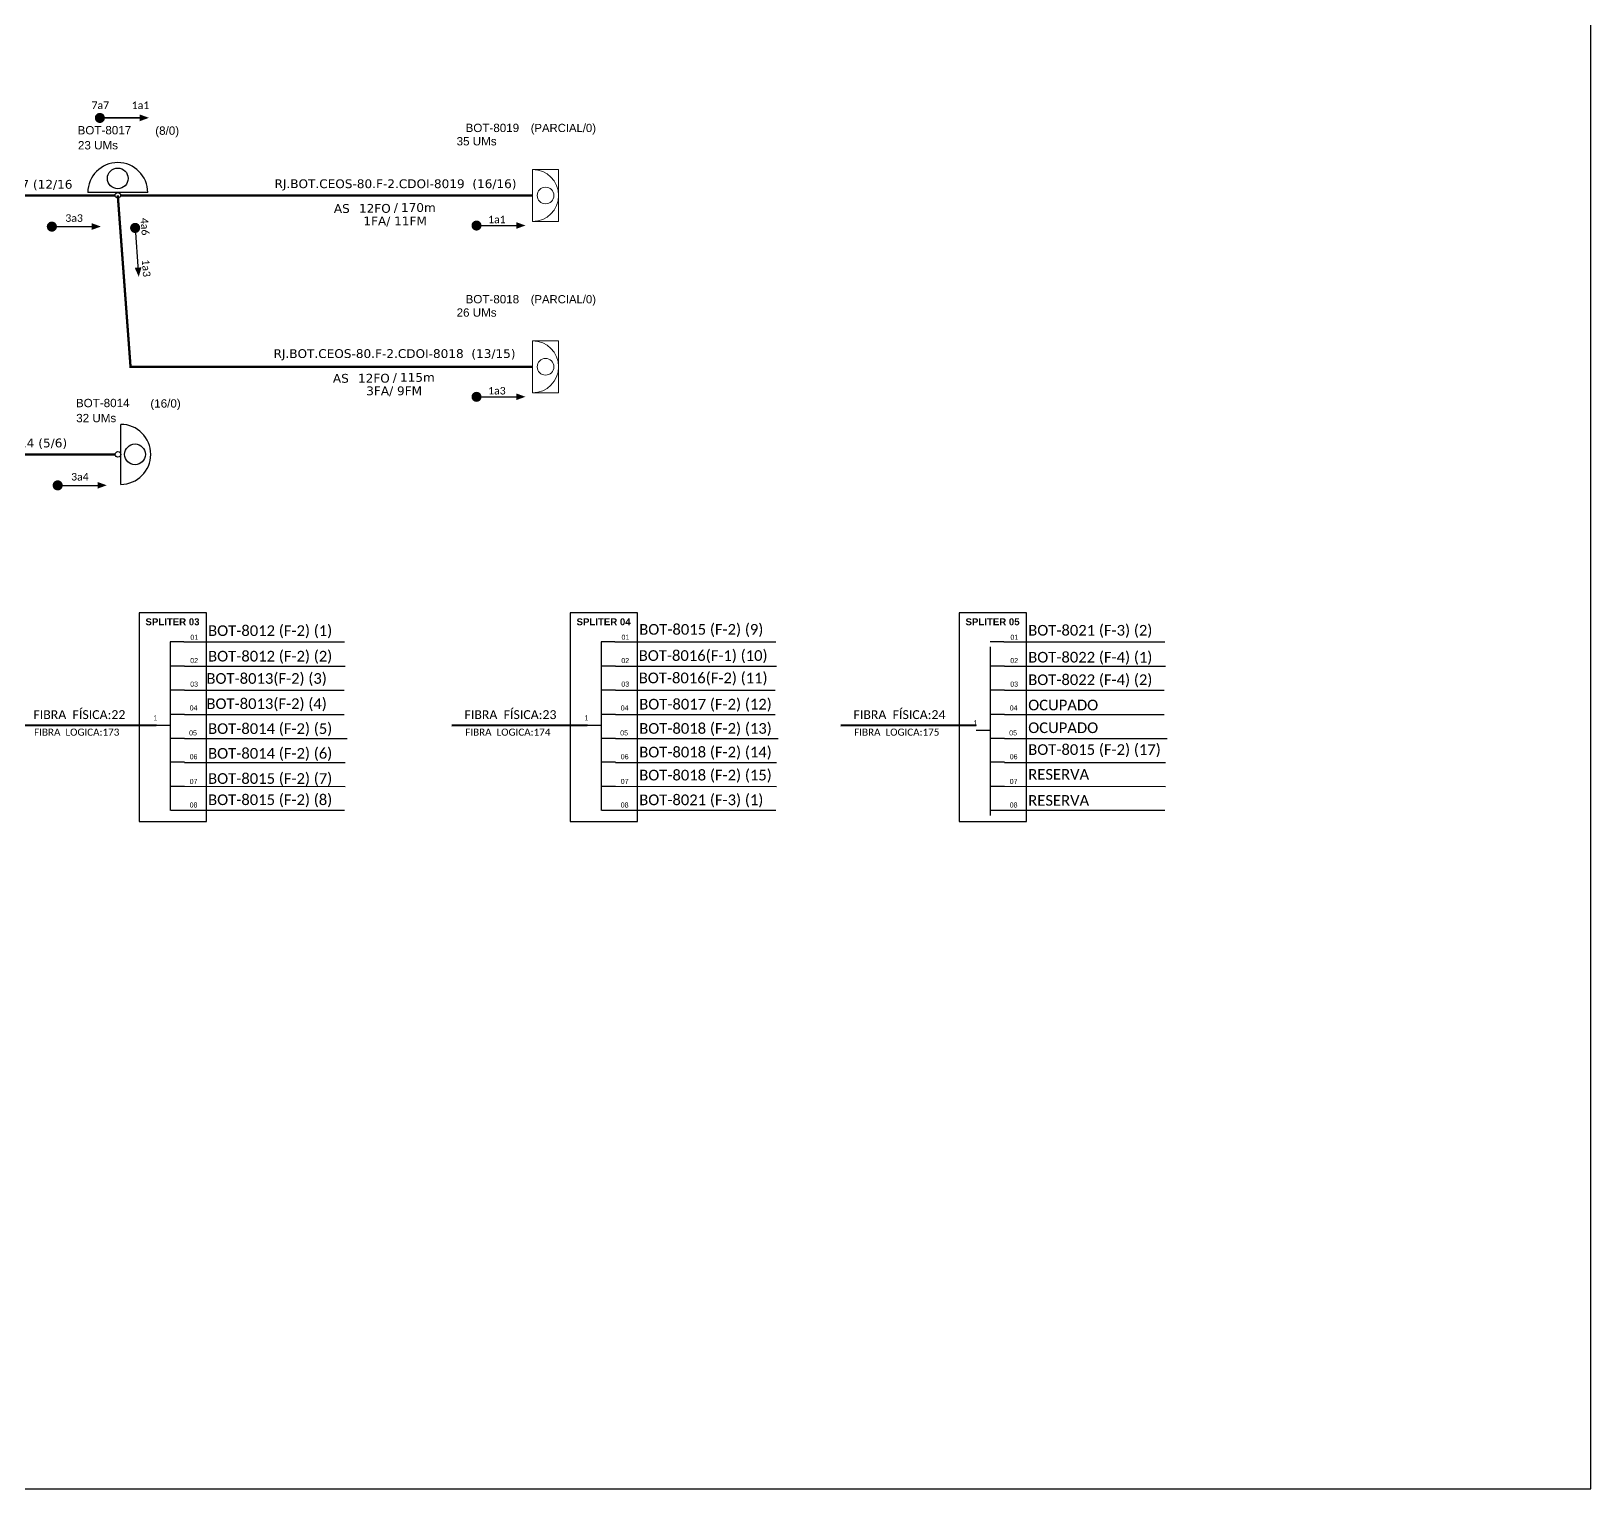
# Model space of a CAD drawing. Header units: metres. Extents: x -1477 to -636, y -54 to 540.
# Drawn here: x -953.9 to -636, y -54 to 243 of the extents above; entities that cross this region are included whole.
import ezdxf
from ezdxf.enums import TextEntityAlignment as Align

# ---------------------------------------------------------------- set-up
doc = ezdxf.new("R2010")
doc.units = ezdxf.units.M
for name, color, linetype, lineweight in [("20.0-LEGENDA DOS CDO'S", 1, 'Continuous', 0), ('20.1-CDO_INTERIOR', 1, 'Continuous', 0), ('20.2-CDO_POSTE', 1, 'Continuous', 5), ('40.1-ETIQUETAS', 1, 'Continuous', 20)]:
    doc.layers.add(name, color=color, linetype=linetype, lineweight=lineweight)
for name, color, linetype in [('CAP a instalar', 1, 'FENCELINE1'), ('CD a instalar', 1, 'Continuous'), ('SETA', 7, 'Continuous'), ('texto', 255, 'Continuous'), ('UNIFILAR', 7, 'Continuous')]:
    doc.layers.add(name, color=color, linetype=linetype)
doc.styles.add('ARIAL', font='arial.ttf')
doc.styles.add('siredit', font='verdana.ttf')
doc.styles.get("Standard").update_dxf_attribs({"font": 'arial.ttf'})
doc.linetypes.add('FENCELINE1', pattern='A,0.25,-0.1,[133,ltypeshp.shx,S=0.1,R=0,X=-0.1,Y=0],-0.1,1', length=1.45)

# ---------------------------------------------------------------- blocks, each defined once
blk = doc.blocks.new('ETIQUETA_RS5F')
at = {"layer": '40.1-ETIQUETAS', "color": 0, "style": 'siredit'}
blk.add_text('/', height=1.5, dxfattribs=at).set_placement((1.58, -1.95), align=Align.MIDDLE_RIGHT)
for tag, p in [('ETIQUETA_R_SECUNDARIA', (1.21, 2.1)), ('ETIQUETA_R_PRIMARIA', (1.21, 4.1)), ('F_ATIVAS/F_MORTAS', (1.14, -4.24))]:
    blk.add_attdef(tag, text='', height=1.5, dxfattribs=at).set_placement(p, align=Align.MIDDLE_CENTER)
for tag, p in [('TIPO_CABO', (-6.58, -2.12)), ('CAP_CABO', (0.4, -2.09))]:
    blk.add_attdef(tag, text='', height=1.5, dxfattribs=at).set_placement(p, align=Align.MIDDLE_RIGHT)
blk.add_attdef('METROS', text='', height=1.5, dxfattribs=at).set_placement((2.14, -1.95), align=Align.MIDDLE_LEFT)
for tag, p in [('FUSÃO_1', (0.85, -8.39)), ('FUSÃO_2', (0.85, -10.6)), ('FUSÃO_3', (0.85, -12.93)), ('FUSÃO_4', (0.85, -15.14)), ('FUSÃO_5', (0.85, -17.16))]:
    blk.add_attdef(tag, text='', height=1.5, dxfattribs=at).set_placement(p, align=Align.CENTER)
blk = doc.blocks.new('CDOI_INT')
at = {"layer": '20.1-CDO_INTERIOR', "color": 0, "lineweight": 18}
blk.add_lwpolyline([(4.25, -4.25), (4.25, 4.25), (0, 4.25), (0, -4.25)], close=True, dxfattribs=at)
blk.add_circle((2.12, 0), 1.36, dxfattribs=at)
blk.add_arc((0, 0), 4.25, 270, 90, dxfattribs=at)
at = {"layer": "20.0-LEGENDA DOS CDO'S", "color": 0, "style": 'ARIAL'}
for tag, p in [('CDO_N', (-0.08, 10.38)), ('SPLITER_1', (21.18, 10.38)), ('SURVEY', (-0.08, 8.2)), ('SPLITER_2', (21.19, 8.68)), ('SAP', (-0.08, 6.23)), ('1:XX', (5.94, -2.22)), ('UMS', (5.94, -4.24))]:
    blk.add_attdef(tag, p, '', height=1.36, dxfattribs=at)
blk.add_attdef('FIBRAS_UTILIZADAS', text='', height=1.36, dxfattribs=at).set_placement((15.34, 10.38), align=Align.CENTER)
blk = doc.blocks.new('CDOE-TEXTO PADRÃO')
at = {"layer": "20.0-LEGENDA DOS CDO'S", "color": 0, "style": 'ARIAL'}
for tag, p in [('CDO_N', (0.49, 7.39)), ('SAP', (0.51, 1.67)), ('CORDOALHA', (0.5, 4.33)), ('SPLITER_1', (0.59, -0.91)), ('SPLITER_2', (0.6, -3.55)), ('(XX-XX_F)S', (0.54, -8.29)), ('(XX-XX_L)S', (0.55, -10.83)), ('UMS', (0.55, -13.15))]:
    blk.add_attdef(tag, p, '', height=1.7, rotation=0.118, dxfattribs=at)
blk.add_attdef('FIBRAS_UTILIZADAS', text='', height=1.7, rotation=0.118, dxfattribs=at).set_placement((19.77, 7.43), align=Align.CENTER)

msp = doc.modelspace()

# ---------------------------------------------------------------- linework, layer by layer
at = {"color": 7}
for p, q in [((-930.12, 210.06), (-942.33, 210.06)), ((-935.61, 150.62), (-935.61, 162.83))]:
    msp.add_line(p, q, dxfattribs=at)
for points in [[(-1477.01, -54.05), (-636.01, -54.05), (-636.01, 539.95), (-1477.01, 539.95)], [(-931.85, 81.95), (-918.17, 81.95), (-918.17, 124.45), (-931.85, 124.45)], [(-843.99, 81.95), (-830.31, 81.95), (-830.31, 124.45), (-843.99, 124.45)], [(-764.72, 81.95), (-751.04, 81.95), (-751.04, 124.45), (-764.72, 124.45)]]:
    msp.add_lwpolyline(points, close=True, dxfattribs=at)
for points, const_width in [([(-940.38, 225.28, 1), (-939.36, 225.28, 1)], 1.03), ([(-950.17, 203.13, 1), (-949.14, 203.13, 1)], 1.03), ([(-932.72, 203.38, 1), (-932.64, 202.36, 1)], 1.03), ([(-863.62, 203.35, 1), (-862.6, 203.35, 1)], 1.02), ([(-863.62, 168.45, 1), (-862.6, 168.45, 1)], 1.02), ([(-948.98, 150.41, 1), (-947.96, 150.41, 1)], 1.03)]:
    msp.add_lwpolyline(points, format="xyb", close=True, dxfattribs=dict(const_width=const_width))
msp.add_lwpolyline([(-764.72, 124.45), (-764.72, 81.95)])
for centre, radius in [((-936.22, 212.96), 2.11), ((-936.22, 209.5), 0.565), ((-936.18, 156.72), 0.565), ((-932.71, 156.73), 2.11)]:
    msp.add_circle(centre, radius, dxfattribs=at)
for centre, start, end in [((-936.22, 210.06), 0, 180), ((-935.61, 156.73), 270, 90)]:
    msp.add_arc(centre, 6.11, start, end, dxfattribs=at)
at = {"layer": 'CAP a instalar', "color": 7, "linetype": 'FENCELINE1', "ltscale": 5, "const_width": 0.479}
for points in [[(-1006.56, 209.47), (-936.78, 209.45)], [(-1006.56, 156.7), (-936.79, 156.72)]]:
    msp.add_lwpolyline(points, dxfattribs=at)
at = {"layer": 'CD a instalar', "color": 8, "linetype": 'FENCELINE1', "ltscale": 5, "const_width": 0.479}
for points in [[(-851.68, 174.57), (-933.62, 174.57), (-936.22, 209.5)], [(-851.67, 209.47), (-935.66, 209.47)]]:
    msp.add_lwpolyline(points, dxfattribs=at)
at = {"layer": 'SETA'}
for points in [[(-939.87, 225.28), (-931.05, 225.28)], [(-931.05, 225.28), (-939.87, 225.28)], [(-939.87, 225.28), (-931.05, 225.28)], [(-949.66, 203.13), (-940.83, 203.13)], [(-932.68, 202.87), (-932.04, 194.07)], [(-863.11, 203.35), (-854.3, 203.35)], [(-863.11, 168.45), (-854.3, 168.45)], [(-948.47, 150.41), (-939.65, 150.41)]]:
    msp.add_lwpolyline(points, dxfattribs=at)
for points in [[(-931.75, 225.98), (-929.87, 225.3), (-931.75, 224.61)], [(-931.75, 225.98), (-929.87, 225.3), (-931.75, 224.61)], [(-941.54, 203.83), (-939.66, 203.15), (-941.54, 202.46)], [(-855.01, 204.04), (-853.13, 203.36), (-855.01, 202.68)], [(-931.4, 194.83), (-931.94, 192.9), (-932.76, 194.73)], [(-855.01, 169.14), (-853.13, 168.46), (-855.01, 167.78)], [(-940.35, 151.11), (-938.47, 150.42), (-940.35, 149.74)]]:
    msp.add_solid(points, dxfattribs=at)
at = {"layer": 'UNIFILAR', "color": 7, "linetype": 'Continuous'}
for p, q in [((-925.54, 118.55), (-925.54, 84.15)), ((-922.76, 118.55), (-925.54, 118.55)), ((-837.68, 118.55), (-837.68, 84.15)), ((-834.9, 118.55), (-837.68, 118.55)), ((-755.62, 118.55), (-758.41, 118.55)), ((-758.41, 117.53), (-758.41, 83.13)), ((-922.61, 113.57), (-925.4, 113.57)), ((-834.76, 113.57), (-837.54, 113.57)), ((-755.48, 113.57), (-758.27, 113.57)), ((-922.61, 108.67), (-925.4, 108.67)), ((-834.76, 108.67), (-837.54, 108.67)), ((-755.48, 108.67), (-758.27, 108.67)), ((-922.61, 103.74), (-925.4, 103.74)), ((-834.76, 103.74), (-837.54, 103.74)), ((-755.48, 103.74), (-758.27, 103.74)), ((-928.43, 101.58), (-925.55, 101.58)), ((-922.61, 98.86), (-925.4, 98.86)), ((-840.57, 101.58), (-837.69, 101.58)), ((-834.76, 98.86), (-837.54, 98.86)), ((-761.3, 100.56), (-758.42, 100.56)), ((-755.48, 98.86), (-758.27, 98.86)), ((-922.61, 93.98), (-925.4, 93.98)), ((-834.76, 93.98), (-837.54, 93.98)), ((-755.48, 93.98), (-758.27, 93.98)), ((-922.61, 89.08), (-925.4, 89.08)), ((-834.76, 89.08), (-837.54, 89.08)), ((-755.48, 89.08), (-758.27, 89.08)), ((-922.61, 84.18), (-925.4, 84.18)), ((-834.76, 84.18), (-837.54, 84.18)), ((-755.48, 84.18), (-758.27, 84.18))]:
    msp.add_line(p, q, dxfattribs=at)
at = {"layer": 'UNIFILAR', "color": 10, "linetype": 'Continuous'}
for p, q in [((-922.76, 118.55), (-889.99, 118.54)), ((-834.9, 118.55), (-802.13, 118.54)), ((-755.62, 118.55), (-722.86, 118.54)), ((-922.61, 113.57), (-889.85, 113.56)), ((-834.76, 113.57), (-801.99, 113.56)), ((-755.48, 113.57), (-722.72, 113.56)), ((-922.61, 108.68), (-890.09, 108.67)), ((-834.76, 108.68), (-802.23, 108.67)), ((-755.48, 108.68), (-722.96, 108.67)), ((-922.61, 103.75), (-890.09, 103.75)), ((-834.76, 103.75), (-802.23, 103.75)), ((-755.48, 103.75), (-722.96, 103.75)), ((-922.61, 98.86), (-889.48, 98.86)), ((-834.76, 98.86), (-801.62, 98.86)), ((-755.48, 98.86), (-722.34, 98.86)), ((-922.62, 93.96), (-889.85, 93.95)), ((-834.76, 93.96), (-801.99, 93.95)), ((-755.48, 93.96), (-722.72, 93.95)), ((-922.61, 89.09), (-889.85, 89.08)), ((-834.76, 89.09), (-801.99, 89.08)), ((-755.48, 89.09), (-722.72, 89.08)), ((-922.61, 84.2), (-889.99, 84.2)), ((-834.76, 84.2), (-802.13, 84.2)), ((-755.48, 84.2), (-722.86, 84.2))]:
    msp.add_line(p, q, dxfattribs=at)
at = {"layer": 'UNIFILAR', "color": 1, "linetype": 'Continuous', "lineweight": 60}
for p, q in [((-928.43, 101.58), (-955.98, 101.49)), ((-840.57, 101.58), (-868.12, 101.49)), ((-761.3, 101.58), (-788.85, 101.49))]:
    msp.add_line(p, q, dxfattribs=at)

# ---------------------------------------------------------------- block references
at = {"layer": '20.2-CDO_POSTE', "color": 7}
ref = msp.add_blockref('CDOE-TEXTO PADRÃO', (-937.13, 210.56), dxfattribs=dict(at, xscale=0.9976919069366454, yscale=0.9976919069366454, zscale=0.9976919069366454))
ref.add_attrib('CDO_N', 'BOT-8017', (-944.41, 221.92), dxfattribs={"layer": "20.0-LEGENDA DOS CDO'S", "color": 0, "height": 1.696, "rotation": 0.118, "style": 'ARIAL'})
ref.add_attrib('CORDOALHA', '23 UMs', (-944.34, 218.86), dxfattribs={"layer": '20.1-CDO_INTERIOR', "color": 0, "height": 1.696, "rotation": 0.118, "style": 'ARIAL'})
ref.add_attrib('FIBRAS_UTILIZADAS', '       (8/0)', dxfattribs={"layer": "20.0-LEGENDA DOS CDO'S", "color": 0, "height": 1.6959, "rotation": 0.118, "style": 'ARIAL'}).set_placement((-928.45, 221.84), align=Align.CENTER)
ref = msp.add_blockref('CDOE-TEXTO PADRÃO', (-937.47, 154.97), dxfattribs=dict(at, xscale=0.9976919069366454, yscale=0.9976919069366454, zscale=0.9976919069366454))
ref.add_attrib('CDO_N', 'BOT-8014', (-944.75, 166.33), dxfattribs={"layer": "20.0-LEGENDA DOS CDO'S", "color": 0, "height": 1.696, "rotation": 0.118, "style": 'ARIAL'})
ref.add_attrib('CORDOALHA', '32 UMs', (-944.69, 163.27), dxfattribs={"layer": '20.1-CDO_INTERIOR', "color": 0, "height": 1.696, "rotation": 0.118, "style": 'ARIAL'})
ref.add_attrib('FIBRAS_UTILIZADAS', '       (16/0)', dxfattribs={"layer": "20.0-LEGENDA DOS CDO'S", "color": 0, "height": 1.6959, "rotation": 0.118, "style": 'ARIAL'}).set_placement((-928.79, 166.25), align=Align.CENTER)
at = {"layer": '40.1-ETIQUETAS', "color": 7}
ref = msp.add_blockref('ETIQUETA_RS5F', (-971.12, 209.23), dxfattribs=dict(at, xscale=1.197230269402352, yscale=1.197230269402352, zscale=1.197230269402352))
ref.add_attrib('ETIQUETA_R_SECUNDARIA', 'RJ.BOT.CEOS-80.F-2.CDOE-8017 (12/16', dxfattribs={"color": 0, "height": 1.7958, "style": 'siredit'}).set_placement((-969.7, 211.75), align=Align.MIDDLE_CENTER)
ref.add_attrib('TIPO_CABO', 'AS', dxfattribs={"color": 0, "height": 1.796, "style": 'siredit'}).set_placement((-979.04, 206.7), align=Align.MIDDLE_RIGHT)
ref.add_attrib('CAP_CABO', '12FO', dxfattribs={"color": 0, "height": 1.796, "style": 'siredit'}).set_placement((-970.68, 206.72), align=Align.MIDDLE_RIGHT)
ref.add_attrib('METROS', '35m', dxfattribs={"color": 0, "height": 1.796, "style": 'siredit'}).set_placement((-968.59, 206.89), align=Align.MIDDLE_LEFT)
ref.add_attrib('F_ATIVAS/F_MORTAS', '5FA/7FM', dxfattribs={"color": 0, "height": 1.796, "style": 'siredit'}).set_placement((-972.2, 204.15), align=Align.MIDDLE_CENTER)
ref = msp.add_blockref('ETIQUETA_RS5F', (-971.12, 156.53), dxfattribs=dict(at, xscale=1.197230269402352, yscale=1.197230269402352, zscale=1.197230269402352))
ref.add_attrib('ETIQUETA_R_SECUNDARIA', 'RJ.BOT.CEOS-80.F-2.CDOE-8014 (5/6)', dxfattribs={"color": 0, "height": 1.7958, "style": 'siredit'}).set_placement((-969.7, 159.05), align=Align.MIDDLE_CENTER)
ref.add_attrib('TIPO_CABO', 'AS', dxfattribs={"color": 0, "height": 1.796, "style": 'siredit'}).set_placement((-979.04, 154), align=Align.MIDDLE_RIGHT)
ref.add_attrib('CAP_CABO', '12FO', dxfattribs={"color": 0, "height": 1.796, "style": 'siredit'}).set_placement((-970.68, 154.03), align=Align.MIDDLE_RIGHT)
ref.add_attrib('METROS', '50m', dxfattribs={"color": 0, "height": 1.796, "style": 'siredit'}).set_placement((-968.59, 154.19), align=Align.MIDDLE_LEFT)
ref.add_attrib('F_ATIVAS/F_MORTAS', '2FA/10FM', dxfattribs={"color": 0, "height": 1.796, "style": 'siredit'}).set_placement((-972.2, 151.45), align=Align.MIDDLE_CENTER)
at = {"layer": 'CD a instalar', "color": 8, "linetype": 'FENCELINE1', "ltscale": 5}
ref = msp.add_blockref('CDOI_INT', (-851.68, 209.47), dxfattribs=dict(at, xscale=1.245463422985433, yscale=1.245463422985433, zscale=1.245463422985433))
ref.add_attrib('CDO_N', 'BOT-8019    ', dxfattribs={"layer": "20.0-LEGENDA DOS CDO'S", "color": 0, "height": 1.6942, "style": 'ARIAL'}).set_placement((-851.79, 222.4), align=Align.RIGHT)
ref.add_attrib('FIBRAS_UTILIZADAS', '        (PARCIAL/0)', dxfattribs={"layer": "20.0-LEGENDA DOS CDO'S", "color": 0, "height": 1.6707, "style": 'ARIAL', "width": 0.986168}).set_placement((-838.76, 222.4), align=Align.RIGHT)
ref.add_attrib('SURVEY', '               35 UMs           ', dxfattribs={"layer": "20.0-LEGENDA DOS CDO'S", "color": 0, "height": 1.6942, "style": 'ARIAL'}).set_placement((-851.78, 219.68), align=Align.RIGHT)
at = {"layer": 'CD a instalar', "color": 252, "linetype": 'FENCELINE1', "ltscale": 5}
ref = msp.add_blockref('ETIQUETA_RS5F', (-881.03, 209.35), dxfattribs=dict(at, xscale=1.195235386995762, yscale=1.195235386995762, zscale=1.195235386995762))
ref.add_attrib('ETIQUETA_R_SECUNDARIA', 'RJ.BOT.CEOS-80.F-2.CDOI-8019  (16/16)', dxfattribs={"layer": '40.1-ETIQUETAS', "color": 0, "height": 1.7929, "style": 'siredit'}).set_placement((-879.62, 211.87), align=Align.MIDDLE_CENTER)
ref.add_attrib('TIPO_CABO', 'AS', dxfattribs={"layer": '40.1-ETIQUETAS', "color": 0, "height": 1.793, "style": 'siredit'}).set_placement((-888.94, 206.83), align=Align.MIDDLE_RIGHT)
ref.add_attrib('CAP_CABO', '12FO', dxfattribs={"layer": '40.1-ETIQUETAS', "color": 0, "height": 1.793, "style": 'siredit'}).set_placement((-880.59, 206.85), align=Align.MIDDLE_RIGHT)
ref.add_attrib('METROS', '170m', dxfattribs={"layer": '40.1-ETIQUETAS', "color": 0, "height": 1.793, "style": 'siredit'}).set_placement((-878.51, 207.02), align=Align.MIDDLE_LEFT)
ref.add_attrib('F_ATIVAS/F_MORTAS', '1FA/ 11FM', dxfattribs={"layer": '40.1-ETIQUETAS', "color": 0, "height": 1.793, "style": 'siredit'}).set_placement((-879.7, 204.28), align=Align.MIDDLE_CENTER)
at = {"layer": 'CD a instalar', "color": 8, "linetype": 'FENCELINE1', "ltscale": 5}
ref = msp.add_blockref('CDOI_INT', (-851.68, 174.57), dxfattribs=dict(at, xscale=1.245463422985433, yscale=1.245463422985433, zscale=1.245463422985433))
ref.add_attrib('CDO_N', 'BOT-8018    ', dxfattribs={"layer": "20.0-LEGENDA DOS CDO'S", "color": 0, "height": 1.6942, "style": 'ARIAL'}).set_placement((-851.79, 187.5), align=Align.RIGHT)
ref.add_attrib('FIBRAS_UTILIZADAS', '        (PARCIAL/0)', dxfattribs={"layer": "20.0-LEGENDA DOS CDO'S", "color": 0, "height": 1.6707, "style": 'ARIAL', "width": 0.986168}).set_placement((-838.76, 187.5), align=Align.RIGHT)
ref.add_attrib('SURVEY', '               26 UMs           ', dxfattribs={"layer": "20.0-LEGENDA DOS CDO'S", "color": 0, "height": 1.6942, "style": 'ARIAL'}).set_placement((-851.78, 184.78), align=Align.RIGHT)
at = {"layer": 'CD a instalar', "color": 252, "linetype": 'FENCELINE1', "ltscale": 5}
ref = msp.add_blockref('ETIQUETA_RS5F', (-881.23, 174.74), dxfattribs=dict(at, xscale=1.195235386995762, yscale=1.195235386995762, zscale=1.195235386995762))
ref.add_attrib('ETIQUETA_R_SECUNDARIA', 'RJ.BOT.CEOS-80.F-2.CDOI-8018  (13/15)', dxfattribs={"layer": '40.1-ETIQUETAS', "color": 0, "height": 1.7929, "style": 'siredit'}).set_placement((-879.82, 177.26), align=Align.MIDDLE_CENTER)
ref.add_attrib('TIPO_CABO', 'AS', dxfattribs={"layer": '40.1-ETIQUETAS', "color": 0, "height": 1.793, "style": 'siredit'}).set_placement((-889.14, 172.22), align=Align.MIDDLE_RIGHT)
ref.add_attrib('CAP_CABO', '12FO', dxfattribs={"layer": '40.1-ETIQUETAS', "color": 0, "height": 1.793, "style": 'siredit'}).set_placement((-880.79, 172.24), align=Align.MIDDLE_RIGHT)
ref.add_attrib('METROS', '115m', dxfattribs={"layer": '40.1-ETIQUETAS', "color": 0, "height": 1.793, "style": 'siredit'}).set_placement((-878.71, 172.41), align=Align.MIDDLE_LEFT)
ref.add_attrib('F_ATIVAS/F_MORTAS', '3FA/ 9FM', dxfattribs={"layer": '40.1-ETIQUETAS', "color": 0, "height": 1.793, "style": 'siredit'}).set_placement((-879.9, 169.67), align=Align.MIDDLE_CENTER)

# ---------------------------------------------------------------- texts
at = {"char_height": 1.5371, "width": 25.9857, "attachment_point": 5}
for s, insert in [('{\\fCalibri|b0|i0|c0|p34;\\C7;1a1}', (-858.96, 204.59)), ('{\\fCalibri|b0|i0|c0|p34;\\C7;1a3}', (-858.96, 169.69))]:
    msp.add_mtext(s, dxfattribs=dict(at, insert=insert))
at = {"layer": 'texto'}
for s, insert, char_height, width, attachment_point in [('{\\fCalibri|b0|i0|c0|p34;\\C7;7a7}', (-939.77, 227.85), 1.5396, 26.0291, 5), ('{\\fCalibri|b0|i0|c0|p34;\\C7;1a1}', (-931.59, 227.85), 1.5396, 26.0291, 5), ('{\\fCalibri|b0|i0|c0|p34;\\C7;3a3}', (-945.12, 204.87), 1.5396, 26.0291, 5), ('{\\fCalibri|b0|i0|c0|p34;\\C7;3a4}', (-943.94, 152.15), 1.5396, 26.0291, 5), ('{\\fArial|b1|i0|c0|p34;\\C10;SPLITER 03}', (-925.07, 122.6), 1.406, 13.6858, 5), ('\\pxql;{\\fCalibri|b0|i0|c0|p34;\\C7;BOT-8012 (F-2) (1)}', (-917.81, 121.89), 2.1726, 53.3778, 1), ('{\\fArial|b1|i0|c0|p34;\\C10;SPLITER 04}', (-837.21, 122.6), 1.406, 13.6858, 5), ('\\pxql;\\C1;\\fCalibri|b0|i0|c0|p34;BOT-8015 (F-2) (9)', (-829.95, 122.15), 2.1726, 53.3778, 1), ('{\\fArial|b1|i0|c0|p34;\\C10;SPLITER 05}', (-757.94, 122.6), 1.406, 13.6858, 5), ('\\pxql;{\\fCalibri|b0|i0|c0|p34;\\C7;BOT-8021 (F-3) (2)}', (-750.67, 121.97), 2.1726, 53.3778, 1), ('\\C7;\\fArial|b0|i0|;\\H1.0273588255048;01 ', (-920.62, 119.45), 1.406, 2.8197, 5), ('\\C7;\\fArial|b0|i0|;\\H1.0273588255048;01 ', (-832.76, 119.45), 1.406, 2.8197, 5), ('\\C7;\\fArial|b0|i0|;\\H1.0273588255048;01 ', (-753.49, 119.45), 1.406, 2.8197, 5), ('\\C7;\\fArial|b0|i0|;\\H1.0273588255048;02 ', (-920.66, 114.7), 1.406, 2.9765, 5), ('\\pxql;{\\fCalibri|b0|i0|c0|p34;\\C7;BOT-8012 (F-2) (2)}', (-917.81, 116.69), 2.1726, 53.3778, 1), ('\\C7;\\fArial|b0|i0|;\\H1.0273588255048;02 ', (-832.8, 114.7), 1.406, 2.9765, 5), ('\\C7;\\fCalibri|b0|i0|c0|p34;BOT-8016(F-1) (10)     ', (-830.04, 116.82), 2.1726, 53.3778, 1), ('\\C7;\\fArial|b0|i0|;\\H1.0273588255048;02 ', (-753.53, 114.7), 1.406, 2.9765, 5), ('\\pxql;{\\fCalibri|b0|i0|c0|p34;\\C7;BOT-8022 (F-4) (1)}', (-750.67, 116.48), 2.1726, 53.3778, 1), ('\\C7;\\fCalibri|b0|i0|c0|p34;BOT-8013(F-2) (3)     ', (-918.15, 112.15), 2.1726, 53.3778, 1), ('\\C7;\\fCalibri|b0|i0|c0|p34;BOT-8016(F-2) (11)       ', (-830.04, 112.26), 2.1726, 53.3778, 1), ('\\pxql;{\\fCalibri|b0|i0|c0|p34;\\C7;BOT-8022 (F-4) (2)}', (-750.67, 111.89), 2.1726, 53.3778, 1), ('\\C7;\\fArial|b0|i0|;\\H1.0273588255048;03 ', (-920.66, 109.91), 1.406, 2.7372, 5), ('\\C7;\\fArial|b0|i0|;\\H1.0273588255048;03 ', (-832.8, 109.91), 1.406, 2.7372, 5), ('\\C7;\\fArial|b0|i0|;\\H1.0273588255048;03 ', (-753.53, 109.91), 1.406, 2.7372, 5), ('{\\fCalibri|b0|i0|c0|p34;\\C7;FIBRA  FÍSICA:22}', (-944.05, 103.68), 1.8105, 27.3715, 5), ('\\C7;\\fArial|b0|i0|;\\H1.0273588255048;04 ', (-920.78, 105.05), 1.406, 2.9765, 5), ('\\C7;\\fCalibri|b0|i0|c0|p34;BOT-8013(F-2) (4)       ', (-918.15, 107.01), 2.1726, 53.3778, 1), ('{\\fCalibri|b0|i0|c0|p34;\\C7;FIBRA  FÍSICA:23}', (-856.19, 103.68), 1.8105, 27.3715, 5), ('\\C7;\\fArial|b0|i0|;\\H1.0273588255048;04 ', (-832.92, 105.05), 1.406, 2.9765, 5), ('\\pxql;{\\fCalibri|b0|i0|c0|p34;\\C7;BOT-8017 (F-2) (12)}', (-829.95, 106.91), 2.1726, 53.3778, 1), ('{\\fCalibri|b0|i0|c0|p34;\\C7;FIBRA  FÍSICA:24}', (-776.91, 103.68), 1.8105, 27.3715, 5), ('\\C7;\\fArial|b0|i0|;\\H1.0273588255048;04 ', (-753.65, 105.05), 1.406, 2.9765, 5), ('\\pxql;\\C7;\\fCalibri|b0|i0|c0|p34;OCUPADO\\P', (-750.67, 106.74), 2.1726, 53.3778, 1), ('\\C7;\\fArial|b0|i0|;\\H1.0273588255048;1', (-928.56, 103.03), 1.406, 1.3927, 5), ('\\pxql;{\\fCalibri|b0|i0|c0|p34;\\C7;BOT-8014 (F-2) (5)}', (-917.81, 101.93), 2.1726, 53.3778, 1), ('\\C7;\\fArial|b0|i0|;\\H1.0273588255048;1', (-840.7, 103.03), 1.406, 1.3927, 5), ('\\pxql;{\\fCalibri|b0|i0|c0|p34;\\C7;BOT-8018 (F-2) (13)}', (-829.95, 101.97), 2.1726, 53.3778, 1), ('\\C7;\\fArial|b0|i0|;\\H1.0273588255048;1', (-761.43, 102.01), 1.406, 1.3927, 5), ('\\pxql;\\C7;\\fCalibri|b0|i0|c0|p34;OCUPADO\\P', (-750.67, 102.11), 2.1726, 53.3778, 1), ('{\\fCalibri|b0|i0|c0|p34;\\C7;FIBRA  LOGICA:173}', (-944.59, 100.12), 1.4485, 27.3715, 5), ('\\C7;\\fArial|b0|i0|;\\H1.0273588255048;05 ', (-920.89, 99.97), 1.406, 3.6608, 5), ('{\\fCalibri|b0|i0|c0|p34;\\C7;FIBRA  LOGICA:174}', (-856.73, 100.12), 1.4485, 27.3715, 5), ('\\C7;\\fArial|b0|i0|;\\H1.0273588255048;05 ', (-833.03, 99.97), 1.406, 3.6608, 5), ('{\\fCalibri|b0|i0|c0|p34;\\C7;FIBRA  LOGICA:175}', (-777.46, 100.12), 1.4485, 27.3715, 5), ('\\C7;\\fArial|b0|i0|;\\H1.0273588255048;05 ', (-753.75, 99.97), 1.406, 3.6608, 5), ('\\C7;\\fArial|b0|i0|;\\H1.0273588255048;06 ', (-920.78, 95.11), 1.406, 2.9765, 5), ('\\pxql;{\\fCalibri|b0|i0|c0|p34;\\C7;BOT-8014 (F-2) (6)}', (-917.81, 96.89), 2.1726, 53.3778, 1), ('\\C7;\\fArial|b0|i0|;\\H1.0273588255048;06 ', (-832.92, 95.11), 1.406, 2.9765, 5), ('\\pxql;{\\fCalibri|b0|i0|c0|p34;\\C7;BOT-8018 (F-2) (14)}', (-829.95, 97.15), 2.1726, 53.3778, 1), ('\\C7;\\fArial|b0|i0|;\\H1.0273588255048;06 ', (-753.65, 95.11), 1.406, 2.9765, 5), ('\\pxql;\\C1;\\fCalibri|b0|i0|c0|p34;BOT-8015 (F-2) (17)\\C7;\\P', (-750.67, 97.66), 2.1726, 53.3778, 1), ('\\pxql;{\\fCalibri|b0|i0|c0|p34;\\C7;BOT-8018 (F-2) (15)}', (-829.95, 92.46), 2.1726, 53.3778, 1), ('\\pxql;\\C7;\\fCalibri|b0|i0|c0|p34;RESERVA', (-750.67, 92.61), 2.1726, 53.3778, 1), ('\\C7;\\fArial|b0|i0|;\\H1.0273588255048;07 ', (-920.78, 90.07), 1.406, 2.9765, 5), ('\\pxql;\\C1;\\fCalibri|b0|i0|c0|p34;BOT-8015 (F-2) (7)', (-917.81, 91.76), 2.1726, 53.3778, 1), ('\\C7;\\fArial|b0|i0|;\\H1.0273588255048;07 ', (-832.92, 90.07), 1.406, 2.9765, 5), ('\\C7;\\fArial|b0|i0|;\\H1.0273588255048;07 ', (-753.65, 90.07), 1.406, 2.9765, 5), ('\\pxql;\\C1;\\fCalibri|b0|i0|c0|p34;BOT-8015 (F-2) (8)', (-917.81, 87.44), 2.1726, 53.3778, 1), ('\\pxql;{\\fCalibri|b0|i0|c0|p34;\\C7;BOT-8021 (F-3) (1)}', (-829.95, 87.42), 2.1726, 53.3778, 1), ('\\pxql;{\\fCalibri|b0|i0|c0|p34;\\C7;RESERVA}', (-750.67, 87.31), 2.1726, 53.3778, 1), ('\\C7;\\fArial|b0|i0|;\\H1.0273588255048;08 ', (-920.78, 85.28), 1.406, 2.9765, 5), ('\\C7;\\fArial|b0|i0|;\\H1.0273588255048;08 ', (-832.92, 85.28), 1.406, 2.9765, 5), ('\\C7;\\fArial|b0|i0|;\\H1.0273588255048;08 ', (-753.65, 85.28), 1.406, 2.9765, 5)]:
    msp.add_mtext(s, dxfattribs=dict(at, insert=insert, char_height=char_height, width=width, attachment_point=attachment_point))
at = {"layer": 'texto', "char_height": 1.5396, "width": 26.0291, "attachment_point": 5, "rotation": 274.1648}
for s, insert in [('{\\fCalibri|b0|i0|c0|p34;\\C7;4a6}', (-930.7, 203.15)), ('{\\fCalibri|b0|i0|c0|p34;\\C7;1a3}', (-930.43, 194.67))]:
    msp.add_mtext(s, dxfattribs=dict(at, insert=insert))

doc.saveas('drawing.dxf')
